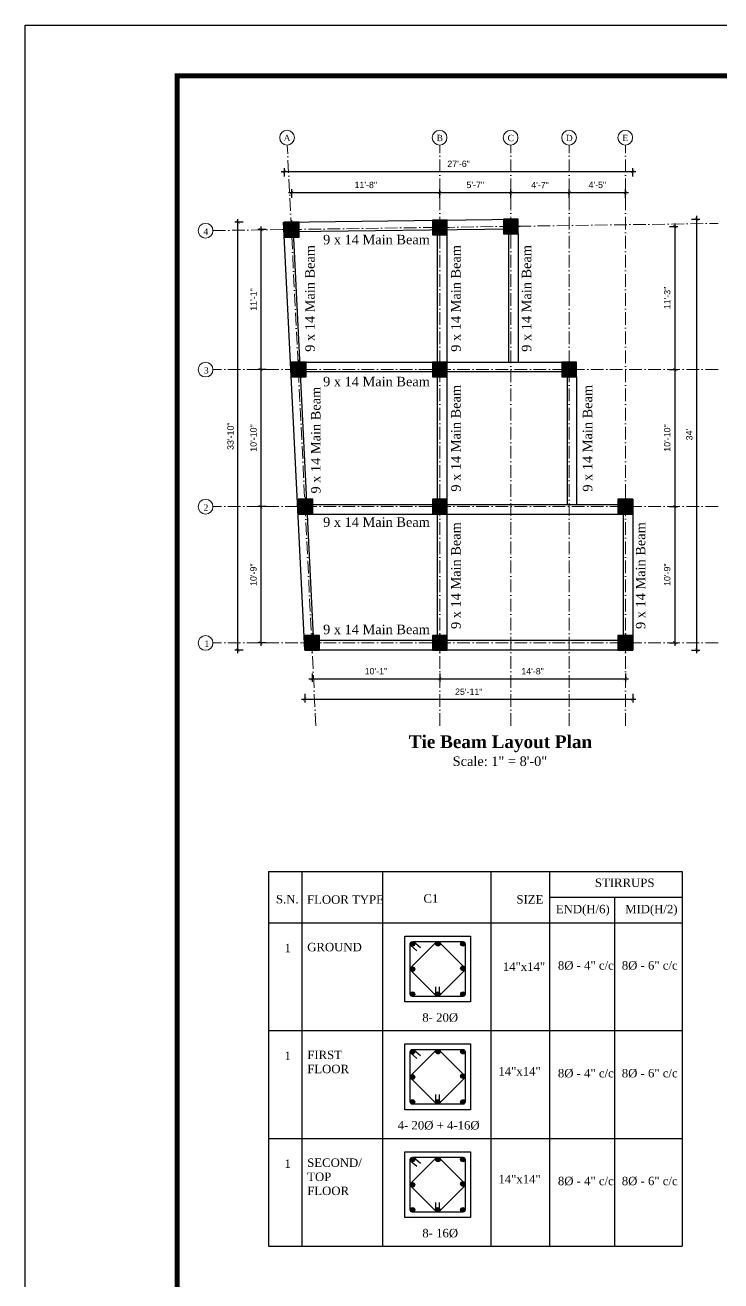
# Model space of a CAD drawing. Header units: inches. Extents: x 135 to 12999, y 9074 to 13214.
# Drawn here: x 6194 to 6853, y 10129 to 11319 of the extents above; entities that cross this region are included whole.
import ezdxf

# ---------------------------------------------------------------- set-up
doc = ezdxf.new("R2010")
doc.units = ezdxf.units.IN
doc.header["$MEASUREMENT"] = 0
doc.linetypes.add('ACAD_ISO10W100', pattern=[18, 12, -3, 0, -3])
for name, color, linetype, lineweight in [('A-Col', 1, 'Continuous', 30), ('CL', 30, 'ACAD_ISO10W100', 13), ('column', 24, 'Continuous', 15), ('DIMENSION', 5, 'Continuous', 13), ('hatch', 252, 'Continuous', 0), ('Hatrch', 7, 'Continuous', 5), ('ns_DIMS', 1, 'Continuous', 0), ('ns_TEXT', 7, 'Continuous', 13), ('Text', 7, 'Continuous', 13), ('WALL', 12, 'Continuous', 30)]:
    doc.layers.add(name, color=color, linetype=linetype, lineweight=lineweight)
doc.styles.add('7 INCH', font='times.ttf', dxfattribs={"height": 7})
doc.styles.add('arial 1000', font='arial.ttf')
doc.styles.get("Standard").update_dxf_attribs({"font": 'arial.ttf'})
doc.dimstyles.new("1-8'", dxfattribs={"dimtxt": 6, "dimasz": 3, "dimexe": 3, "dimexo": 6, "dimgap": 4, "dimtad": 1, "dimdec": 0, "dimzin": 0, "dimdsep": 46, "dimlunit": 4, "dimtxsty": 'arial 1000', "dimblk": 'ARCHTICK', "dimcen": 8, "dimdle": 3, "dimclrt": 7, "dimazin": 0, "dimtfac": 1, "dimtdec": 0, "dimtix": 1, "dimtmove": 2, "dimatfit": 3, "dimfxl": 5, "dimfxlon": 1, "dimarcsym": 0})

# ---------------------------------------------------------------- blocks, each defined once
blk = doc.blocks.new('12 12')
at = {"layer": 'Hatrch'}
blk.add_hatch(color=5, dxfattribs=at).paths.add_polyline_path([(-7, -7), (7, -7), (7, 7), (-7, 7)])
at = {"layer": 'hatch'}
for p, q in [((-9, 0), (9, 0)), ((0, -9), (0, 9))]:
    blk.add_line(p, q, dxfattribs=at)
at = {"layer": 'WALL'}
blk.add_lwpolyline([(-7, -7), (7, -7), (7, 7), (-7, 7)], close=True, dxfattribs=at)
blk = doc.blocks.new('_ArchTick')
at = {"color": 0, "const_width": 0.15}
blk.add_lwpolyline([(-0.5, -0.5), (0.5, 0.5)], dxfattribs=at)
blk = doc.blocks.new('*D253')
at = {"layer": 'Defpoints', "color": 0, "transparency": 16777216}
for p in [(6586.421639723325, 11160.26144986167), (6446.227427409365, 11133.98419337639), (6586.421639723325, 11135.97563198035)]:
    blk.add_point(p, dxfattribs=at)
at = {"layer": 'ns_DIMS', "color": 0, "lineweight": -2, "transparency": 16777216}
for p, q in [((6443.227427409365, 11160.26144986167), (6589.421639723325, 11160.26144986167)), ((6446.227427409365, 11155.26144986167), (6446.227427409365, 11163.26144986167)), ((6586.421639723325, 11155.26144986167), (6586.421639723325, 11163.26144986167))]:
    blk.add_line(p, q, dxfattribs=at)
at = {"layer": 'ns_DIMS', "color": 0, "lineweight": -2, "transparency": 16777216, "xscale": 3, "yscale": 3, "zscale": 3, "rotation": 180}
blk.add_blockref('_ArchTick', (6446.227427409365, 11160.26144986167), dxfattribs=at)
at = {"layer": 'ns_DIMS', "color": 0, "lineweight": -2, "transparency": 16777216, "xscale": 3, "yscale": 3, "zscale": 3}
blk.add_blockref('_ArchTick', (6586.421639723325, 11160.26144986167), dxfattribs=at)
at = {"layer": 'ns_DIMS', "color": 7, "transparency": 16777216, "insert": (6516.324533566345, 11167.324887788), "char_height": 6, "attachment_point": 5, "style": 'arial 1000'}
blk.add_mtext('11\'-8"', dxfattribs=at)
blk = doc.blocks.new('*D254')
at = {"layer": 'Defpoints', "color": 0, "transparency": 16777216}
for p in [(6653.680536573345, 11160.26144986167), (6586.421639723325, 11135.97563198035), (6653.680536573345, 11136.92635783184)]:
    blk.add_point(p, dxfattribs=at)
at = {"layer": 'ns_DIMS', "color": 0, "lineweight": -2, "transparency": 16777216}
for p, q in [((6583.421639723325, 11160.26144986167), (6656.680536573345, 11160.26144986167)), ((6586.421639723325, 11155.26144986167), (6586.421639723325, 11163.26144986167)), ((6653.680536573345, 11155.26144986167), (6653.680536573345, 11163.26144986167))]:
    blk.add_line(p, q, dxfattribs=at)
at = {"layer": 'ns_DIMS', "color": 0, "lineweight": -2, "transparency": 16777216, "xscale": 3, "yscale": 3, "zscale": 3, "rotation": 180}
blk.add_blockref('_ArchTick', (6586.421639723325, 11160.26144986167), dxfattribs=at)
at = {"layer": 'ns_DIMS', "color": 0, "lineweight": -2, "transparency": 16777216, "xscale": 3, "yscale": 3, "zscale": 3}
blk.add_blockref('_ArchTick', (6653.680536573345, 11160.26144986167), dxfattribs=at)
at = {"layer": 'ns_DIMS', "color": 7, "transparency": 16777216, "insert": (6620.051088148335, 11167.31260947968), "char_height": 6, "attachment_point": 5, "style": 'arial 1000'}
blk.add_mtext('5\'-7"', dxfattribs=at)
blk = doc.blocks.new('*D255')
at = {"layer": 'Defpoints', "color": 0, "transparency": 16777216}
for p in [(6709.135190201108, 11160.26144986167), (6653.680536573345, 11136.92635783184), (6709.135190201108, 11001.47595255029)]:
    blk.add_point(p, dxfattribs=at)
at = {"layer": 'ns_DIMS', "color": 0, "lineweight": -2, "transparency": 16777216}
for p, q in [((6650.680536573345, 11160.26144986167), (6712.135190201108, 11160.26144986167)), ((6653.680536573345, 11155.26144986167), (6653.680536573345, 11163.26144986167)), ((6709.135190201108, 11155.26144986167), (6709.135190201108, 11163.26144986167))]:
    blk.add_line(p, q, dxfattribs=at)
at = {"layer": 'ns_DIMS', "color": 0, "lineweight": -2, "transparency": 16777216, "xscale": 3, "yscale": 3, "zscale": 3, "rotation": 180}
blk.add_blockref('_ArchTick', (6653.680536573345, 11160.26144986167), dxfattribs=at)
at = {"layer": 'ns_DIMS', "color": 0, "lineweight": -2, "transparency": 16777216, "xscale": 3, "yscale": 3, "zscale": 3}
blk.add_blockref('_ArchTick', (6709.135190201108, 11160.26144986167), dxfattribs=at)
at = {"layer": 'ns_DIMS', "color": 7, "transparency": 16777216, "insert": (6681.407863387227, 11167.26144986167), "char_height": 6, "attachment_point": 5, "style": 'arial 1000'}
blk.add_mtext('4\'-7"', dxfattribs=at)
blk = doc.blocks.new('*D256')
at = {"layer": 'Defpoints', "color": 0, "transparency": 16777216}
for p in [(6762.280751083585, 11160.26144986167), (6709.135190201108, 11001.47595255029), (6762.280751083585, 10871.47595255029)]:
    blk.add_point(p, dxfattribs=at)
at = {"layer": 'ns_DIMS', "color": 0, "lineweight": -2, "transparency": 16777216}
for p, q in [((6706.135190201108, 11160.26144986167), (6765.280751083585, 11160.26144986167)), ((6709.135190201108, 11155.26144986167), (6709.135190201108, 11163.26144986167)), ((6762.280751083585, 11155.26144986167), (6762.280751083585, 11163.26144986167))]:
    blk.add_line(p, q, dxfattribs=at)
at = {"layer": 'ns_DIMS', "color": 0, "lineweight": -2, "transparency": 16777216, "xscale": 3, "yscale": 3, "zscale": 3, "rotation": 180}
blk.add_blockref('_ArchTick', (6709.135190201108, 11160.26144986167), dxfattribs=at)
at = {"layer": 'ns_DIMS', "color": 0, "lineweight": -2, "transparency": 16777216, "xscale": 3, "yscale": 3, "zscale": 3}
blk.add_blockref('_ArchTick', (6762.280751083585, 11160.26144986167), dxfattribs=at)
at = {"layer": 'ns_DIMS', "color": 7, "transparency": 16777216, "insert": (6735.707970642346, 11167.31260947968), "char_height": 6, "attachment_point": 5, "style": 'arial 1000'}
blk.add_mtext('4\'-5"', dxfattribs=at)
blk = doc.blocks.new('*D257')
at = {"layer": 'Defpoints', "color": 0, "transparency": 16777216}
for p in [(6769.280751083585, 11180.2476764079), (6439.227427409365, 11131.98419337639), (6769.280751083585, 10869.47595255029)]:
    blk.add_point(p, dxfattribs=at)
at = {"layer": 'ns_DIMS', "color": 0, "lineweight": -2, "transparency": 16777216}
for p, q in [((6436.227427409365, 11180.2476764079), (6772.280751083585, 11180.2476764079)), ((6439.227427409365, 11175.2476764079), (6439.227427409365, 11183.2476764079)), ((6769.280751083585, 11175.2476764079), (6769.280751083585, 11183.2476764079))]:
    blk.add_line(p, q, dxfattribs=at)
at = {"layer": 'ns_DIMS', "color": 0, "lineweight": -2, "transparency": 16777216, "xscale": 3, "yscale": 3, "zscale": 3, "rotation": 180}
blk.add_blockref('_ArchTick', (6439.227427409365, 11180.2476764079), dxfattribs=at)
at = {"layer": 'ns_DIMS', "color": 0, "lineweight": -2, "transparency": 16777216, "xscale": 3, "yscale": 3, "zscale": 3}
blk.add_blockref('_ArchTick', (6769.280751083585, 11180.2476764079), dxfattribs=at)
at = {"layer": 'ns_DIMS', "color": 7, "transparency": 16777216, "insert": (6604.254089246475, 11187.31111433423), "char_height": 6, "attachment_point": 5, "style": 'arial 1000'}
blk.add_mtext('27\'-6"', dxfattribs=at)
blk = doc.blocks.new('*D258')
at = {"layer": 'Defpoints', "color": 0, "transparency": 16777216}
for p in [(6437.227427409369, 11124.9841933764), (6417.00439204615, 10992.47595255031), (6443.755213376749, 10992.47595255031)]:
    blk.add_point(p, dxfattribs=at)
at = {"layer": 'ns_DIMS', "color": 0, "lineweight": -2, "transparency": 16777216}
for p, q in [((6417.00439204615, 11127.9841933764), (6417.00439204615, 10989.47595255031)), ((6422.00439204615, 11124.9841933764), (6414.00439204615, 11124.9841933764)), ((6422.00439204615, 10992.47595255031), (6414.00439204615, 10992.47595255031))]:
    blk.add_line(p, q, dxfattribs=at)
at = {"layer": 'ns_DIMS', "color": 0, "lineweight": -2, "transparency": 16777216, "xscale": 3, "yscale": 3, "zscale": 3}
for p, rotation in [((6417.00439204615, 11124.9841933764), 90), ((6417.00439204615, 10992.47595255031), 270)]:
    blk.add_blockref('_ArchTick', p, dxfattribs=dict(at, rotation=rotation))
at = {"layer": 'ns_DIMS', "color": 7, "transparency": 16777216, "insert": (6409.992113737831, 11058.73007296335), "char_height": 6, "attachment_point": 5, "rotation": 90, "style": 'arial 1000'}
blk.add_mtext('11\'-1"', dxfattribs=at)
blk = doc.blocks.new('*D259')
at = {"layer": 'Defpoints', "color": 0, "transparency": 16777216}
for p in [(6443.755213376749, 10992.47595255031), (6417.004392046158, 10862.47595255031), (6450.159435261125, 10862.47595255031)]:
    blk.add_point(p, dxfattribs=at)
at = {"layer": 'ns_DIMS', "color": 0, "lineweight": -2, "transparency": 16777216}
for p, q in [((6422.004392046158, 10992.47595255031), (6414.004392046158, 10992.47595255031)), ((6417.004392046158, 10995.47595255031), (6417.004392046158, 10859.47595255031)), ((6422.004392046158, 10862.47595255031), (6414.004392046158, 10862.47595255031))]:
    blk.add_line(p, q, dxfattribs=at)
at = {"layer": 'ns_DIMS', "color": 0, "lineweight": -2, "transparency": 16777216, "xscale": 3, "yscale": 3, "zscale": 3}
for p, rotation in [((6417.004392046158, 10992.47595255031), 90), ((6417.004392046158, 10862.47595255031), 270)]:
    blk.add_blockref('_ArchTick', p, dxfattribs=dict(at, rotation=rotation))
at = {"layer": 'ns_DIMS', "color": 7, "transparency": 16777216, "insert": (6409.940954119829, 10927.4759525503), "char_height": 6, "attachment_point": 5, "rotation": 90, "style": 'arial 1000'}
blk.add_mtext('10\'-10"', dxfattribs=at)
blk = doc.blocks.new('*D260')
at = {"layer": 'Defpoints', "color": 0, "transparency": 16777216}
for p in [(6450.159435261125, 10862.47595255031), (6417.004392046165, 10733.47595255031), (6456.514393900234, 10733.47595255031)]:
    blk.add_point(p, dxfattribs=at)
at = {"layer": 'ns_DIMS', "color": 0, "lineweight": -2, "transparency": 16777216}
for p, q in [((6422.004392046165, 10862.47595255031), (6414.004392046165, 10862.47595255031)), ((6417.004392046165, 10865.47595255031), (6417.004392046165, 10730.47595255031)), ((6422.004392046165, 10733.47595255031), (6414.004392046165, 10733.47595255031))]:
    blk.add_line(p, q, dxfattribs=at)
at = {"layer": 'ns_DIMS', "color": 0, "lineweight": -2, "transparency": 16777216, "xscale": 3, "yscale": 3, "zscale": 3}
for p, rotation in [((6417.004392046165, 10862.47595255031), 90), ((6417.004392046165, 10733.47595255031), 270)]:
    blk.add_blockref('_ArchTick', p, dxfattribs=dict(at, rotation=rotation))
at = {"layer": 'ns_DIMS', "color": 7, "transparency": 16777216, "insert": (6409.940954119837, 10797.9759525503), "char_height": 6, "attachment_point": 5, "rotation": 90, "style": 'arial 1000'}
blk.add_mtext('10\'-9"', dxfattribs=at)
blk = doc.blocks.new('*D261')
at = {"layer": 'Defpoints', "color": 0, "transparency": 16777216}
for p in [(6395.235909915024, 11131.9841933764), (6439.227427409369, 11131.9841933764), (6458.514393900234, 10726.47595255029)]:
    blk.add_point(p, dxfattribs=at)
at = {"layer": 'ns_DIMS', "color": 0, "lineweight": -2, "transparency": 16777216}
for p, q in [((6400.235909915024, 11131.9841933764), (6392.235909915024, 11131.9841933764)), ((6395.235909915024, 10723.47595255029), (6395.235909915024, 11134.9841933764)), ((6400.235909915024, 10726.47595255029), (6392.235909915024, 10726.47595255029))]:
    blk.add_line(p, q, dxfattribs=at)
at = {"layer": 'ns_DIMS', "color": 0, "lineweight": -2, "transparency": 16777216, "xscale": 3, "yscale": 3, "zscale": 3}
for p, rotation in [((6395.235909915024, 11131.9841933764), 90), ((6395.235909915024, 10726.47595255029), 270)]:
    blk.add_blockref('_ArchTick', p, dxfattribs=dict(at, rotation=rotation))
at = {"layer": 'ns_DIMS', "color": 7, "transparency": 16777216, "insert": (6388.170425603975, 10929.23007296334), "char_height": 6, "attachment_point": 5, "rotation": 90, "style": 'arial 1000'}
blk.add_mtext('33\'-10"', dxfattribs=at)
blk = doc.blocks.new('*D262')
at = {"layer": 'Defpoints', "color": 0, "transparency": 16777216}
for p in [(6465.51439390023, 10724.4759525503), (6586.421639723325, 10724.4759525503), (6586.421639723325, 10699.36677134419)]:
    blk.add_point(p, dxfattribs=at)
at = {"layer": 'ns_DIMS', "color": 0, "lineweight": -2, "transparency": 16777216}
for p, q in [((6465.51439390023, 10704.36677134419), (6465.51439390023, 10696.36677134419)), ((6586.421639723325, 10704.36677134419), (6586.421639723325, 10696.36677134419)), ((6462.51439390023, 10699.36677134419), (6589.421639723325, 10699.36677134419))]:
    blk.add_line(p, q, dxfattribs=at)
at = {"layer": 'ns_DIMS', "color": 0, "lineweight": -2, "transparency": 16777216, "xscale": 3, "yscale": 3, "zscale": 3, "rotation": 180}
blk.add_blockref('_ArchTick', (6465.51439390023, 10699.36677134419), dxfattribs=at)
at = {"layer": 'ns_DIMS', "color": 0, "lineweight": -2, "transparency": 16777216, "xscale": 3, "yscale": 3, "zscale": 3}
blk.add_blockref('_ArchTick', (6586.421639723325, 10699.36677134419), dxfattribs=at)
at = {"layer": 'ns_DIMS', "color": 7, "transparency": 16777216, "insert": (6525.968016811777, 10706.43020927052), "char_height": 6, "attachment_point": 5, "style": 'arial 1000'}
blk.add_mtext('10\'-1"', dxfattribs=at)
blk = doc.blocks.new('*D263')
at = {"layer": 'Defpoints', "color": 0, "transparency": 16777216}
for p in [(6586.421639723325, 10724.4759525503), (6762.280751083585, 10724.47595255029), (6762.280751083585, 10699.36677134419)]:
    blk.add_point(p, dxfattribs=at)
at = {"layer": 'ns_DIMS', "color": 0, "lineweight": -2, "transparency": 16777216}
for p, q in [((6586.421639723325, 10704.36677134419), (6586.421639723325, 10696.36677134419)), ((6762.280751083585, 10704.36677134419), (6762.280751083585, 10696.36677134419)), ((6583.421639723325, 10699.36677134419), (6765.280751083585, 10699.36677134419))]:
    blk.add_line(p, q, dxfattribs=at)
at = {"layer": 'ns_DIMS', "color": 0, "lineweight": -2, "transparency": 16777216, "xscale": 3, "yscale": 3, "zscale": 3, "rotation": 180}
blk.add_blockref('_ArchTick', (6586.421639723325, 10699.36677134419), dxfattribs=at)
at = {"layer": 'ns_DIMS', "color": 0, "lineweight": -2, "transparency": 16777216, "xscale": 3, "yscale": 3, "zscale": 3}
blk.add_blockref('_ArchTick', (6762.280751083585, 10699.36677134419), dxfattribs=at)
at = {"layer": 'ns_DIMS', "color": 7, "transparency": 16777216, "insert": (6674.351195403455, 10706.43020927052), "char_height": 6, "attachment_point": 5, "style": 'arial 1000'}
blk.add_mtext('14\'-8"', dxfattribs=at)
blk = doc.blocks.new('*D264')
at = {"layer": 'Defpoints', "color": 0, "transparency": 16777216}
for p in [(6458.51439390023, 10726.47595255029), (6769.280751083586, 10726.47595255029), (6769.280751083586, 10679.96502367009)]:
    blk.add_point(p, dxfattribs=at)
at = {"layer": 'ns_DIMS', "color": 0, "lineweight": -2, "transparency": 16777216}
for p, q in [((6455.51439390023, 10679.96502367009), (6772.280751083586, 10679.96502367009)), ((6458.51439390023, 10684.96502367009), (6458.51439390023, 10676.96502367009)), ((6769.280751083586, 10684.96502367009), (6769.280751083586, 10676.96502367009))]:
    blk.add_line(p, q, dxfattribs=at)
at = {"layer": 'ns_DIMS', "color": 0, "lineweight": -2, "transparency": 16777216, "xscale": 3, "yscale": 3, "zscale": 3, "rotation": 180}
blk.add_blockref('_ArchTick', (6458.51439390023, 10679.96502367009), dxfattribs=at)
at = {"layer": 'ns_DIMS', "color": 0, "lineweight": -2, "transparency": 16777216, "xscale": 3, "yscale": 3, "zscale": 3}
blk.add_blockref('_ArchTick', (6769.280751083586, 10679.96502367009), dxfattribs=at)
at = {"layer": 'ns_DIMS', "color": 7, "transparency": 16777216, "insert": (6613.897572491907, 10687.02846159642), "char_height": 6, "attachment_point": 5, "style": 'arial 1000'}
blk.add_mtext('25\'-11"', dxfattribs=at)
blk = doc.blocks.new('*D265')
at = {"layer": 'Defpoints', "color": 0, "transparency": 16777216}
for p in [(6662.680536573349, 11127.92635783185), (6718.135190201112, 10992.47595255029), (6809.061255361732, 10992.47595255029)]:
    blk.add_point(p, dxfattribs=at)
at = {"layer": 'ns_DIMS', "color": 0, "lineweight": -2, "transparency": 16777216}
for p, q in [((6804.061255361732, 11127.92635783185), (6812.061255361732, 11127.92635783185)), ((6809.061255361732, 11130.92635783185), (6809.061255361732, 10989.47595255029)), ((6804.061255361732, 10992.47595255029), (6812.061255361732, 10992.47595255029))]:
    blk.add_line(p, q, dxfattribs=at)
at = {"layer": 'ns_DIMS', "color": 0, "lineweight": -2, "transparency": 16777216, "xscale": 3, "yscale": 3, "zscale": 3}
for p, rotation in [((6809.061255361732, 11127.92635783185), 90), ((6809.061255361732, 10992.47595255029), 270)]:
    blk.add_blockref('_ArchTick', p, dxfattribs=dict(at, rotation=rotation))
at = {"layer": 'ns_DIMS', "color": 7, "transparency": 16777216, "insert": (6801.995771050683, 11060.20115519107), "char_height": 6, "attachment_point": 5, "rotation": 90, "style": 'arial 1000'}
blk.add_mtext('11\'-3"', dxfattribs=at)
blk = doc.blocks.new('*D266')
at = {"layer": 'Defpoints', "color": 0, "transparency": 16777216}
for p in [(6718.135190201112, 10992.47595255029), (6771.280751083588, 10862.47595255029), (6809.061255361739, 10862.47595255029)]:
    blk.add_point(p, dxfattribs=at)
at = {"layer": 'ns_DIMS', "color": 0, "lineweight": -2, "transparency": 16777216}
for p, q in [((6804.061255361739, 10992.47595255029), (6812.061255361739, 10992.47595255029)), ((6809.061255361739, 10995.47595255029), (6809.061255361739, 10859.47595255029)), ((6804.061255361739, 10862.47595255029), (6812.061255361739, 10862.47595255029))]:
    blk.add_line(p, q, dxfattribs=at)
at = {"layer": 'ns_DIMS', "color": 0, "lineweight": -2, "transparency": 16777216, "xscale": 3, "yscale": 3, "zscale": 3}
for p, rotation in [((6809.061255361739, 10992.47595255029), 90), ((6809.061255361739, 10862.47595255029), 270)]:
    blk.add_blockref('_ArchTick', p, dxfattribs=dict(at, rotation=rotation))
at = {"layer": 'ns_DIMS', "color": 7, "transparency": 16777216, "insert": (6801.997817435411, 10927.47595255029), "char_height": 6, "attachment_point": 5, "rotation": 90, "style": 'arial 1000'}
blk.add_mtext('10\'-10"', dxfattribs=at)
blk = doc.blocks.new('*D251')
at = {"layer": 'Defpoints', "color": 0, "transparency": 16777216}
for p in [(6771.280751083588, 10862.47595255029), (6771.280751083588, 10733.47595255029), (6809.061255361747, 10733.47595255029)]:
    blk.add_point(p, dxfattribs=at)
at = {"layer": 'ns_DIMS', "color": 0, "lineweight": -2, "transparency": 16777216}
for p, q in [((6804.061255361747, 10862.47595255029), (6812.061255361747, 10862.47595255029)), ((6809.061255361747, 10865.47595255029), (6809.061255361747, 10730.47595255029)), ((6804.061255361747, 10733.47595255029), (6812.061255361747, 10733.47595255029))]:
    blk.add_line(p, q, dxfattribs=at)
at = {"layer": 'ns_DIMS', "color": 0, "lineweight": -2, "transparency": 16777216, "xscale": 3, "yscale": 3, "zscale": 3}
for p, rotation in [((6809.061255361747, 10862.47595255029), 90), ((6809.061255361747, 10733.47595255029), 270)]:
    blk.add_blockref('_ArchTick', p, dxfattribs=dict(at, rotation=rotation))
at = {"layer": 'ns_DIMS', "color": 7, "transparency": 16777216, "insert": (6801.997817435418, 10797.97595255029), "char_height": 6, "attachment_point": 5, "rotation": 90, "style": 'arial 1000'}
blk.add_mtext('10\'-9"', dxfattribs=at)
blk = doc.blocks.new('*D252')
at = {"layer": 'Defpoints', "color": 0, "transparency": 16777216}
for p in [(6660.680536573349, 11134.92635783185), (6829.974391968011, 11134.92635783185), (6769.280751083588, 10726.47595255029)]:
    blk.add_point(p, dxfattribs=at)
at = {"layer": 'ns_DIMS', "color": 0, "lineweight": -2, "transparency": 16777216}
for p, q in [((6824.974391968011, 11134.92635783185), (6832.974391968011, 11134.92635783185)), ((6829.974391968011, 10723.47595255029), (6829.974391968011, 11137.92635783185)), ((6824.974391968011, 10726.47595255029), (6832.974391968011, 10726.47595255029))]:
    blk.add_line(p, q, dxfattribs=at)
at = {"layer": 'ns_DIMS', "color": 0, "lineweight": -2, "transparency": 16777216, "xscale": 3, "yscale": 3, "zscale": 3}
for p, rotation in [((6829.974391968011, 11134.92635783185), 90), ((6829.974391968011, 10726.47595255029), 270)]:
    blk.add_blockref('_ArchTick', p, dxfattribs=dict(at, rotation=rotation))
at = {"layer": 'ns_DIMS', "color": 7, "transparency": 16777216, "insert": (6822.908907656963, 10930.70115519107), "char_height": 6, "attachment_point": 5, "rotation": 90, "style": 'arial 1000'}
blk.add_mtext("34'", dxfattribs=at)

msp = doc.modelspace()

# ---------------------------------------------------------------- hatches: boundary and pattern name
at = {"layer": 'DIMENSION'}
h = msp.add_hatch(color=256, dxfattribs=at)
edge = h.paths.add_edge_path()
edge.add_arc((6560.629155320798, 10448.08067689762), 2.139070951566749, 0, 360)
h = msp.add_hatch(color=256, dxfattribs=at)
edge = h.paths.add_edge_path()
edge.add_arc((6584.754917770026, 10448.05965613311), 2.139070951566749, 0, 360)
h = msp.add_hatch(color=256, dxfattribs=at)
edge = h.paths.add_edge_path()
edge.add_arc((6608.36339277982, 10448.0646198799), 2.139070951566749, 0, 360)
h = msp.add_hatch(color=256, dxfattribs=at)
edge = h.paths.add_edge_path()
edge.add_arc((6560.638377263544, 10424.10885365222), 2.139070951566749, 0, 360)
h = msp.add_hatch(color=256, dxfattribs=at)
edge = h.paths.add_edge_path()
edge.add_arc((6608.360235360318, 10424.92330240102), 2.139070951566749, 0, 360)
h = msp.add_hatch(color=256, dxfattribs=at)
edge = h.paths.add_edge_path()
edge.add_arc((6560.638375982975, 10400.33778401885), 2.139070951566749, 0, 360)
h = msp.add_hatch(color=256, dxfattribs=at)
edge = h.paths.add_edge_path()
edge.add_arc((6584.422969157791, 10400.33779803622), 2.139070951566749, 0, 360)
h = msp.add_hatch(color=256, dxfattribs=at)
edge = h.paths.add_edge_path()
edge.add_arc((6608.365247968684, 10400.33778401885), 2.139070951566749, 0, 360)
h = msp.add_hatch(color=256, dxfattribs=at)
edge = h.paths.add_edge_path()
edge.add_arc((6560.629155320914, 10345.907772898), 2.139070951566749, 0, 360)
h = msp.add_hatch(color=256, dxfattribs=at)
edge = h.paths.add_edge_path()
edge.add_arc((6584.754917770142, 10345.88675213347), 2.139070951566749, 0, 360)
h = msp.add_hatch(color=256, dxfattribs=at)
edge = h.paths.add_edge_path()
edge.add_arc((6608.363392779936, 10345.89171588028), 2.139070951566749, 0, 360)
h = msp.add_hatch(color=256, dxfattribs=at)
edge = h.paths.add_edge_path()
edge.add_arc((6560.63837726366, 10321.93594965258), 2.139070951566749, 0, 360)
h = msp.add_hatch(color=256, dxfattribs=at)
edge = h.paths.add_edge_path()
edge.add_arc((6608.360235360435, 10322.7503984014), 2.139070951566749, 0, 360)
h = msp.add_hatch(color=256, dxfattribs=at)
edge = h.paths.add_edge_path()
edge.add_arc((6560.638375983091, 10298.16488001923), 2.139070951566749, 0, 360)
h = msp.add_hatch(color=256, dxfattribs=at)
edge = h.paths.add_edge_path()
edge.add_arc((6584.422969157908, 10298.1648940366), 2.139070951566749, 0, 360)
h = msp.add_hatch(color=256, dxfattribs=at)
edge = h.paths.add_edge_path()
edge.add_arc((6608.365247968801, 10298.16488001923), 2.139070951566749, 0, 360)
h = msp.add_hatch(color=256, dxfattribs=at)
edge = h.paths.add_edge_path()
edge.add_arc((6560.629155320914, 10243.7348688984), 2.139070951566749, 0, 360)
h = msp.add_hatch(color=256, dxfattribs=at)
edge = h.paths.add_edge_path()
edge.add_arc((6584.754917770142, 10243.71384813387), 2.139070951566749, 0, 360)
h = msp.add_hatch(color=256, dxfattribs=at)
edge = h.paths.add_edge_path()
edge.add_arc((6608.363392779936, 10243.71881188067), 2.139070951566749, 0, 360)
h = msp.add_hatch(color=256, dxfattribs=at)
edge = h.paths.add_edge_path()
edge.add_arc((6560.63837726366, 10219.76304565298), 2.139070951566749, 0, 360)
h = msp.add_hatch(color=256, dxfattribs=at)
edge = h.paths.add_edge_path()
edge.add_arc((6608.360235360435, 10220.5774944018), 2.139070951566749, 0, 360)
h = msp.add_hatch(color=256, dxfattribs=at)
edge = h.paths.add_edge_path()
edge.add_arc((6560.638375983091, 10195.99197601963), 2.139070951566749, 0, 360)
h = msp.add_hatch(color=256, dxfattribs=at)
edge = h.paths.add_edge_path()
edge.add_arc((6584.422969157908, 10195.99199003699), 2.139070951566749, 0, 360)
h = msp.add_hatch(color=256, dxfattribs=at)
edge = h.paths.add_edge_path()
edge.add_arc((6608.365247968801, 10195.99197601963), 2.139070951566749, 0, 360)

# ---------------------------------------------------------------- linework, layer by layer
for p, q in [((6424.237522266963, 10516.52845887127), (6635.160995412893, 10516.52845887123)), ((6424.237522266963, 10516.52845887127), (6424.237522266963, 10365.91138260578)), ((6455.737522266789, 10516.52845887127), (6455.737522267034, 10161.56557460655)), ((6532.096986273287, 10516.52845887125), (6532.096986273206, 10161.56557460654)), ((6635.160995412951, 10516.52845887123), (6816.107905630122, 10516.52845887118)), ((6635.160995412893, 10263.73847860612), (6635.160995412951, 10516.52845887123)), ((6635.160995412867, 10161.56557460651), (6635.160995412951, 10516.52845887123)), ((6690.414288948739, 10516.5284588712), (6690.414288948657, 10161.56557460648)), ((6816.107905630472, 10516.5284588712), (6816.107905630472, 10161.56557460646)), ((6690.414288948739, 10492.30637273829), (6816.107905630472, 10492.30637273829)), ((6751.95891457841, 10492.30637273829), (6751.958914578075, 10161.56557460647)), ((6424.237522266963, 10468.08428660539), (6635.160995412893, 10468.08428660535)), ((6635.160995412951, 10468.08428660535), (6816.107905630122, 10468.08428660535)), ((6639.379303991429, 10468.08428660536), (6816.107905630122, 10468.08428660535)), ((6424.237522266963, 10414.35555487166), (6424.237522266963, 10263.73847860616)), ((6424.237522266963, 10402.0335160335), (6424.237522266963, 10365.91138260578)), ((6424.237522266963, 10365.91138260578), (6635.160995412893, 10365.91138260573)), ((6424.237522266963, 10365.91138260578), (6424.237522266963, 10161.56557460656)), ((6635.160995412951, 10365.91138260569), (6816.107905630122, 10365.91138260572)), ((6639.379303991429, 10365.91138260572), (6816.107905630122, 10365.91138260567)), ((6424.237522266963, 10263.73847860616), (6635.160995412834, 10263.73847860612)), ((6424.237522266963, 10263.73847860617), (6635.160995412893, 10263.73847860613)), ((6635.160995412893, 10263.7384786061), (6816.107905630472, 10263.73847860606)), ((6635.160995412951, 10263.73847860608), (6816.107905630122, 10263.73847860611)), ((6639.379303991429, 10263.73847860611), (6816.107905630122, 10263.73847860607)), ((6424.237522266963, 10161.56557460656), (6635.160995412834, 10161.56557460651)), ((6635.160995412893, 10161.56557460649), (6816.107905630472, 10161.56557460646))]:
    msp.add_line(p, q)
at = {"color": 4}
for p, q in [((6553.299306311861, 10392.99872708465), (6553.299306311861, 10455.39872708462)), ((6553.299306311861, 10455.39872708462), (6615.699306312001, 10455.39872708462)), ((6615.699306312001, 10455.39872708462), (6615.699306312001, 10392.99872708465)), ((6615.699306312001, 10392.99872708465), (6553.299306311861, 10392.99872708465)), ((6553.299306311977, 10290.82582308503), (6553.299306311977, 10353.22582308499)), ((6553.299306311977, 10353.22582308499), (6615.699306312117, 10353.22582308499)), ((6615.699306312117, 10353.22582308499), (6615.699306312117, 10290.82582308503)), ((6615.699306312117, 10290.82582308503), (6553.299306311977, 10290.82582308503)), ((6553.299306311977, 10188.65291908543), (6553.299306311977, 10251.05291908539)), ((6553.299306311977, 10251.05291908539), (6615.699306312117, 10251.05291908539)), ((6615.699306312117, 10251.05291908539), (6615.699306312117, 10188.65291908543)), ((6615.699306312117, 10188.65291908543), (6553.299306311977, 10188.65291908543))]:
    msp.add_line(p, q, dxfattribs=at)
msp.add_lwpolyline([(6193.587338550409, 9073.788831243626), (6193.587338550409, 11318.82820132234), (9368.390488157442, 11318.82820132234), (9368.390488157442, 9073.788831243626)], close=True)
at = {"const_width": 4.800000000000001}
msp.add_lwpolyline([(9320.390488157442, 9121.788831243626), (9320.390488157442, 11270.82820132234), (6337.587338550409, 11270.82820132234), (6337.587338550409, 9121.788831243626)], close=True, dxfattribs=at)
at = {"layer": 'A-Col'}
for p, q in [((6558.499306311815, 10424.92330240102), (6583.716372262787, 10450.19872708466)), ((6561.000802880719, 10450.19872708466), (6608.509032659216, 10450.19872708466)), ((6561.43061503941, 10450.24093418695), (6568.137991514623, 10444.57665097669)), ((6610.499306311815, 10424.92330240102), (6585.229427315278, 10450.19872708466)), ((6558.499306311931, 10400.33544344978), (6558.499306311931, 10447.88226385463)), ((6558.560249940825, 10446.92622252064), (6564.834279324727, 10441.62789471219)), ((6610.499306311815, 10448.18080042686), (6610.499306311815, 10400.48413812051)), ((6558.499306311815, 10423.51099745497), (6583.716372262787, 10398.19872708466)), ((6610.499306311815, 10423.51099745497), (6585.282240360842, 10398.19872708466)), ((6582.836420892838, 10399.76485319676), (6582.813186963422, 10407.44095468491)), ((6586.086381037121, 10399.75431995733), (6586.063147107938, 10407.44095468491)), ((6608.357504057216, 10398.19872708466), (6560.488434258483, 10398.19872708463)), ((6558.499306311931, 10322.7503984014), (6583.716372262903, 10348.02582308504)), ((6558.499306312047, 10298.16253945016), (6558.499306312047, 10345.70935985501)), ((6558.560249940942, 10344.75331852103), (6564.834279324843, 10339.45499071259)), ((6561.000802880835, 10348.02582308504), (6608.509032659333, 10348.02582308504)), ((6561.430615039526, 10348.06803018733), (6568.137991514739, 10342.40374697707)), ((6610.499306311931, 10322.7503984014), (6585.229427315395, 10348.02582308504)), ((6610.499306311931, 10346.00789642724), (6610.499306311931, 10298.31123412089)), ((6558.499306311931, 10321.33809345535), (6583.716372262903, 10296.02582308506)), ((6610.499306311931, 10321.33809345535), (6585.282240360959, 10296.02582308506)), ((6608.357504057332, 10296.02582308506), (6560.488434258599, 10296.02582308501)), ((6582.836420892954, 10297.59194919714), (6582.813186963538, 10305.26805068529)), ((6586.086381037238, 10297.58141595771), (6586.063147108054, 10305.26805068529)), ((6558.499306311931, 10220.5774944018), (6583.716372262903, 10245.85291908544)), ((6558.499306312047, 10195.98963545055), (6558.499306312047, 10243.5364558554)), ((6558.560249940942, 10242.58041452143), (6564.834279324843, 10237.28208671298)), ((6561.000802880835, 10245.85291908544), (6608.509032659333, 10245.85291908544)), ((6561.430615039526, 10245.89512618773), (6568.137991514739, 10240.23084297746)), ((6610.499306311931, 10220.5774944018), (6585.229427315395, 10245.85291908544)), ((6610.499306311931, 10243.83499242763), (6610.499306311931, 10196.13833012128)), ((6558.499306311931, 10219.16518945575), (6583.716372262903, 10193.85291908545)), ((6610.499306311931, 10219.16518945575), (6585.282240360959, 10193.85291908545)), ((6582.836420892954, 10195.41904519754), (6582.813186963538, 10203.09514668568)), ((6586.086381037238, 10195.40851195811), (6586.063147108054, 10203.09514668568)), ((6608.357504057332, 10193.85291908545), (6560.488434258599, 10193.85291908541))]:
    msp.add_line(p, q, dxfattribs=at)
for centre in [(6560.629155320798, 10448.08067689762), (6584.754917770026, 10448.05965613311), (6608.36339277982, 10448.0646198799), (6560.638377263544, 10424.10885365222), (6608.360235360318, 10424.92330240102), (6560.638375982975, 10400.33778401885), (6584.422969157791, 10400.33779803622), (6608.365247968684, 10400.33778401885), (6560.629155320914, 10345.907772898), (6584.754917770142, 10345.88675213347), (6608.363392779936, 10345.89171588028), (6560.63837726366, 10321.93594965258), (6608.360235360435, 10322.7503984014), (6560.638375983091, 10298.16488001923), (6584.422969157908, 10298.1648940366), (6608.365247968801, 10298.16488001923), (6560.629155320914, 10243.7348688984), (6584.754917770142, 10243.71384813387), (6608.363392779936, 10243.71881188067), (6560.63837726366, 10219.76304565298), (6608.360235360435, 10220.5774944018), (6560.638375983091, 10195.99197601963), (6584.422969157908, 10195.99199003699), (6608.365247968801, 10195.99197601963)]:
    msp.add_circle(centre, 2.139070951566749, dxfattribs=at)
at = {"layer": 'CL'}
for p, q in [((6469.063638429459, 10654.60176680014), (6441.939787679177, 11205.19177776442)), ((6586.421639723276, 10654.60176680014), (6586.421639723326, 11205.19177776442)), ((6653.680536573297, 10654.60176680014), (6653.680536573346, 11205.19177776442)), ((6709.135190201067, 10654.60176680014), (6709.135190201109, 11205.19177776442)), ((6762.28075108355, 10654.60176680014), (6762.280751083586, 11205.19177776442)), ((6371.509600485202, 11124.08389539088), (6850.191612569783, 11130.89887640641)), ((6850.191612569783, 10992.47595255026), (6371.509600485202, 10992.4759525503)), ((6850.191612569783, 10862.47595255026), (6371.509600485203, 10862.4759525503)), ((6850.191612569783, 10733.47595255026), (6371.509600485202, 10733.4759525503))]:
    msp.add_line(p, q, dxfattribs=at)
at = {"layer": 'ns_DIMS'}
for centre in [(6441.794885536459, 11212.1753147622), (6586.276737580513, 11212.1753147622), (6653.535634430534, 11212.1753147622), (6708.990288058297, 11212.1753147622), (6762.135848940773, 11212.1753147622), (6364.52606348743, 11123.93899324807), (6364.526063487428, 10992.33105040749), (6364.526063487429, 10862.33105040749), (6364.526063487428, 10733.33105040749)]:
    msp.add_circle(centre, 6.985040130896691, dxfattribs=at)
at = {"layer": 'WALL'}
for p, q in [((6438.538193078006, 11131.97503640064), (6660.680536573345, 11134.92635783184)), ((6458.51439390023, 10726.47595255029), (6438.538193078006, 11131.97503640064)), ((6447.986331912505, 11123.09976748529), (6654.671506019161, 11125.84572926031)), ((6467.525308185364, 10726.4759525503), (6447.986331912505, 11123.09976748529)), ((6584.421639723325, 10740.4759525503), (6584.421639723325, 11119.97563198035)), ((6593.421639723325, 10740.4759525503), (6593.421639723325, 11119.97563198035)), ((6651.680536573345, 11120.92635783184), (6651.680536573344, 10999.4759525503)), ((6660.680536573345, 11120.92635783184), (6660.680536573344, 10999.4759525503)), ((6459.755213376746, 10999.4759525503), (6702.135190201108, 10999.4759525503)), ((6459.755213376746, 10990.4759525503), (6702.135190201108, 10990.4759525503)), ((6707.135190201108, 10985.47595255029), (6707.135190201107, 10864.4759525503)), ((6716.135190201108, 10985.47595255029), (6716.135190201107, 10864.4759525503)), ((6760.280751083585, 10867.70612032623), (6760.280751083585, 10735.47595255029)), ((6769.280751083585, 10869.47595255029), (6769.280751083585, 10726.47595255029)), ((6466.159435261121, 10864.4759525503), (6755.280751083585, 10864.4759525503)), ((6466.159435261121, 10855.4759525503), (6755.280751083585, 10855.4759525503)), ((6769.280751083585, 10735.47595255029), (6467.081938977985, 10735.47595255029)), ((6769.280751083585, 10726.47595255029), (6458.51439390023, 10726.47595255029))]:
    msp.add_line(p, q, dxfattribs=at)

# ---------------------------------------------------------------- block references
at = {"layer": 'column'}
for p in [(6446.227427409365, 11124.98419337639), (6586.421639723325, 11126.97563198035), (6653.680536573345, 11127.92635783184), (6452.755213376746, 10992.4759525503), (6586.421639723325, 10992.4759525503), (6709.135190201108, 10992.47595255029), (6459.159435261121, 10862.4759525503), (6586.421639723325, 10862.47595255029), (6762.280751083585, 10862.47595255029), (6465.51439390023, 10733.4759525503), (6586.421639723325, 10733.4759525503), (6762.280751083585, 10733.47595255029)]:
    msp.add_blockref('12 12', p, dxfattribs=at)

# ---------------------------------------------------------------- texts
at = {"layer": 'ns_DIMS', "char_height": 6, "attachment_point": 1}
for s, insert in [('\\pi7.75541;{\\fTimes New Roman|b0|i0|c0|p18;A}', (6430.729349984867, 11214.8593997428)), ('\\pi8.23125;{\\fTimes New Roman|b0|i0|c0|p18;B}', (6575.211202028921, 11214.8593997428)), ('\\pi8.22909;{\\fTimes New Roman|b0|i0|c0|p18;C}', (6642.470098878942, 11214.8593997428)), ('\\pi7.91546;{\\fTimes New Roman|b0|i0|c0|p18;D}', (6697.924752506705, 11214.8593997428)), ('\\pi8.3567;{\\fTimes New Roman|b0|i0|c0|p18;E}', (6751.070313389181, 11214.8593997428)), ('\\pi8.87797;{\\fTimes New Roman|b0|i0|c0|p18;4}', (6353.71814316055, 11126.20664891934)), ('\\pi9.20241;{\\fTimes New Roman|b0|i0|c0|p18;3}', (6353.718143160548, 10994.59870607876)), ('\\pi8.93421;{\\fTimes New Roman|b0|i0|c0|p18;2}', (6353.718143160549, 10864.59870607876)), ('\\pi9.71503;{\\fTimes New Roman|b0|i0|c0|p18;1}', (6353.718143160548, 10735.59870607876))]:
    msp.add_mtext_dynamic_manual_height_columns(s, width=21.74008330403012, gutter_width=72, heights=[4.46216692493141], dxfattribs=dict(at, insert=insert))
at = {"layer": 'ns_TEXT', "char_height": 14.4, "attachment_point": 1}
for s, insert in [('\\pi138.84701;{\\fTimes New Roman|b0|i0|c0|p18;\\H0.625x;9 x 14 Main Beam}', (6337.029510338944, 11120.07004363115)), ('\\pi138.84701;{\\fTimes New Roman|b0|i0|c0|p18;\\H0.625x;9 x 14 Main Beam}', (6337.029510338944, 10985.49615717554)), ('\\pi138.84701;{\\fTimes New Roman|b0|i0|c0|p18;\\H0.625x;9 x 14 Main Beam}', (6337.029510338944, 10852.32043300062)), ('\\pi138.84701;{\\fTimes New Roman|b0|i0|c0|p18;\\H0.625x;9 x 14 Main Beam}', (6337.029510338944, 10750.60065760265)), ('\\pi103.50595;{\\fTimes New Roman|b1|i0|c0|p18;\\H0.83333x;Tie Beam Layout Plan\\P\\pi145.10241;\\fTimes New Roman|b0|i0|c0|p18;\\H0.75x;Scale: 1" = 8\'-0"}', (6453.554736680984, 10645.6685126975))]:
    msp.add_mtext_dynamic_manual_height_columns(s, width=376.0256649080693, gutter_width=72, heights=[72.57550937910452], dxfattribs=dict(at, insert=insert))
at = {"layer": 'ns_TEXT', "char_height": 14.4, "attachment_point": 1, "rotation": 90}
for insert in [(6458.943998167758, 10870.38598072761), (6597.187835398713, 10870.38598072761), (6664.138807562181, 10870.38598072761), (6464.432636054234, 10736.01354300096), (6597.187835398713, 10737.7853861002), (6721.943309889112, 10737.7853861002), (6597.187835398713, 10607.64965325972), (6772.207663756819, 10607.64965325972)]:
    msp.add_mtext_dynamic_manual_height_columns('\\pi138.84701;{\\fTimes New Roman|b0|i0|c0|p18;\\H0.625x;9 x 14 Main Beam}', width=376.0256649080693, gutter_width=72, heights=[72.57550937910452], dxfattribs=dict(at, insert=insert))
at = {"layer": 'Text', "style": '7 INCH'}
for s, p in [('STIRRUPS', (6733.434440107185, 10501.98604754628)), ('SIZE', (6659.104569312867, 10486.26944587824)), ('END(H/6)', (6696.420519850433, 10477.07800158525)), ('MID(H/2)', (6762.069651719516, 10477.07800158525)), ('14"x14"', (6646.189913081105, 10422.51311626564)), ('8%%C - 4" c/c', (6698.354691188417, 10423.70453514981)), ('8%%C - 6" c/c', (6758.899316817971, 10423.7045351498)), ('14"x14"', (6641.977540168778, 10323.31089054443)), ('8%%C - 4" c/c', (6698.354691188417, 10321.53163115021)), ('8%%C - 6" c/c', (6758.899316817971, 10321.53163115018)), ('14"x14"', (6641.977540168778, 10221.13798654482)), ('8%%C - 4" c/c', (6698.354691188417, 10219.35872715061)), ('8%%C - 6" c/c', (6758.899316817971, 10219.35872715058))]:
    msp.add_text(s, height=8, dxfattribs=at).set_placement(p)
at = {"layer": 'Text', "ltscale": 5, "char_height": 8, "style": '7 INCH'}
for s, insert, width, attachment_point in [('S.N.', (6431.24356068477, 10494.46864598635), 382.2889415264773, 1), ('FLOOR TYPE', (6460.683252361179, 10494.07401841329), 382.2889415264773, 1), ('   C1', (6573.522619474255, 10495.0762424084), 382.2889415264773, 2), ('1', (6439.377675789217, 10448.1619327488), 382.2889415264773, 1), ('GROUND ', (6460.862257190556, 10449.04587597441), 56.56135206033394, 1), ('8- 20%%C', (6569.893616443251, 10382.33072757561), 382.2889415264773, 1), ('1', (6439.377675789217, 10345.98902874919), 382.2889415264773, 1), ('FIRST FLOOR', (6460.862257190556, 10346.8729719748), 56.56135206033394, 1), ('4- 20%%C + 4-16%%C', (6546.548409756839, 10280.15782357599), 382.2889415264773, 1), ('1', (6439.377675789217, 10243.81612474959), 382.2889415264773, 1), ('SECOND/\\PTOP FLOOR', (6460.862257190556, 10244.70006797519), 56.56135206033394, 1), ('8- 16%%C', (6569.893616443251, 10177.98491957639), 382.2889415264773, 1)]:
    msp.add_mtext(s, dxfattribs=dict(at, insert=insert, width=width, attachment_point=attachment_point))

# ---------------------------------------------------------------- dimensions: what is measured, and where the dimension line sits
at = {"layer": 'ns_DIMS'}
for base, p1, p2, picture, middle in [((6769.280751083585, 11180.2476764079), (6439.227427409365, 11131.98419337639), (6769.280751083585, 10869.47595255029), '*D257', (6604.254089246475, 11187.31111433423)), ((6586.421639723325, 11160.26144986167), (6446.227427409365, 11133.98419337639), (6586.421639723325, 11135.97563198035), '*D253', (6516.324533566345, 11167.324887788)), ((6653.680536573345, 11160.26144986167), (6586.421639723325, 11135.97563198035), (6653.680536573345, 11136.92635783184), '*D254', (6620.051088148335, 11167.31260947968)), ((6709.135190201108, 11160.26144986167), (6653.680536573345, 11136.92635783184), (6709.135190201108, 11001.47595255029), '*D255', (6681.407863387227, 11167.26144986167)), ((6762.280751083585, 11160.26144986167), (6709.135190201108, 11001.47595255029), (6762.280751083585, 10871.47595255029), '*D256', (6735.707970642346, 11167.31260947968)), ((6769.280751083586, 10679.96502367009), (6458.51439390023, 10726.47595255029), (6769.280751083586, 10726.47595255029), '*D264', (6613.897572491907, 10687.02846159642)), ((6586.421639723325, 10699.36677134419), (6465.51439390023, 10724.4759525503), (6586.421639723325, 10724.4759525503), '*D262', (6525.968016811777, 10706.43020927052)), ((6762.280751083585, 10699.36677134419), (6586.421639723325, 10724.4759525503), (6762.280751083585, 10724.47595255029), '*D263', (6674.351195403455, 10706.43020927052))]:
    dim = msp.add_linear_dim(base=base, p1=p1, p2=p2, dimstyle="1-8'", dxfattribs=at)
    dim.commit()
    dim.dimension.update_dxf_attribs({"geometry": picture, "text_midpoint": middle})
for base, p1, p2, picture, middle in [((6395.235909915024, 11131.9841933764), (6458.51439390023, 10726.47595255029), (6439.227427409365, 11131.98419337639), '*D261', (6388.170425603975, 10929.23007296334)), ((6417.00439204615, 10992.47595255031), (6437.227427409365, 11124.98419337639), (6443.755213376746, 10992.4759525503), '*D258', (6409.992113737831, 11058.73007296335)), ((6829.974391968011, 11134.92635783185), (6769.280751083585, 10726.47595255029), (6660.680536573345, 11134.92635783184), '*D252', (6822.908907656963, 10930.70115519107)), ((6809.061255361732, 10992.47595255029), (6662.680536573345, 11127.92635783184), (6718.135190201108, 10992.47595255029), '*D265', (6801.995771050683, 11060.20115519107)), ((6417.004392046158, 10862.47595255031), (6443.755213376746, 10992.4759525503), (6450.159435261121, 10862.4759525503), '*D259', (6409.940954119829, 10927.4759525503)), ((6809.061255361739, 10862.47595255029), (6718.135190201108, 10992.47595255029), (6771.280751083585, 10862.47595255029), '*D266', (6801.997817435411, 10927.47595255029)), ((6417.004392046165, 10733.47595255031), (6450.159435261121, 10862.4759525503), (6456.51439390023, 10733.4759525503), '*D260', (6409.940954119837, 10797.9759525503)), ((6809.061255361747, 10733.47595255029), (6771.280751083585, 10862.47595255029), (6771.280751083585, 10733.47595255029), '*D251', (6801.997817435418, 10797.97595255029))]:
    dim = msp.add_linear_dim(base=base, p1=p1, p2=p2, angle=90, dimstyle="1-8'", dxfattribs=at)
    dim.commit()
    dim.dimension.update_dxf_attribs({"geometry": picture, "text_midpoint": middle})

doc.saveas('drawing.dxf')
